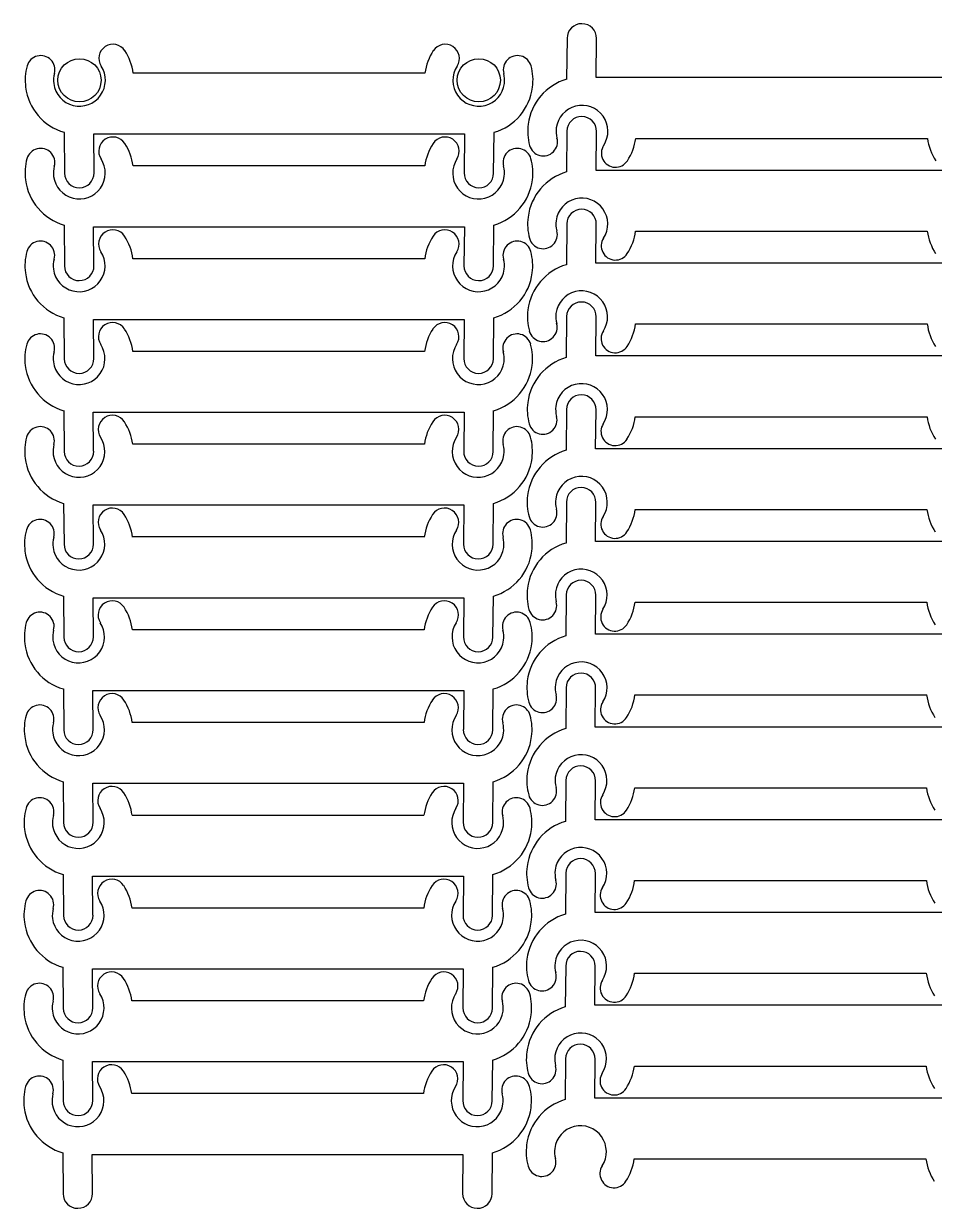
# Model space of a CAD drawing. Extents: x -435 to 1566, y -435 to 2166.
# Drawn here: x -21.3 to 189.5, y 1140.4 to 1414.7 of the extents above; entities that cross this region are included whole.
import ezdxf

# ---------------------------------------------------------------- set-up
doc = ezdxf.new("R2010")
doc.units = 0
doc.header["$MEASUREMENT"] = 0
doc.layers.add('LAYER_02', color=3, linetype='CONTINUOUS')

msp = doc.modelspace()

# ---------------------------------------------------------------- linework, layer by layer
at = {"layer": 'LAYER_02'}
for p, q in [((104.49, 1411.31), (104.4, 1401.84)), ((111.24, 1402.21), (111.32, 1411.24)), ((71.6, 1403.24), (4.06, 1403.24)), ((197.07, 1402.21), (111.24, 1402.21)), ((-11.92, 1389.53), (-11.83, 1380.07)), ((-5.09, 1389.17), (80.75, 1389.17)), ((-5, 1380.14), (-5.09, 1389.17)), ((80.75, 1389.17), (80.66, 1380.14)), ((87.5, 1380.07), (87.58, 1389.53)), ((104.46, 1389.82), (104.37, 1380.36)), ((111.21, 1380.73), (111.29, 1389.76)), ((120.39, 1388.14), (187.92, 1388.14)), ((71.57, 1381.76), (4.03, 1381.76)), ((197.04, 1380.73), (111.21, 1380.73)), ((-11.95, 1368.05), (-11.87, 1358.59)), ((-5.12, 1367.69), (80.72, 1367.69)), ((-5.03, 1358.66), (-5.12, 1367.69)), ((80.72, 1367.69), (80.63, 1358.66)), ((87.47, 1358.59), (87.55, 1368.05)), ((104.43, 1368.34), (104.34, 1358.88)), ((111.18, 1359.25), (111.26, 1368.28)), ((120.36, 1366.66), (187.89, 1366.66)), ((71.54, 1360.28), (4, 1360.28)), ((197.01, 1359.25), (111.18, 1359.25)), ((104.4, 1346.86), (104.31, 1337.4)), ((111.14, 1337.76), (111.23, 1346.8)), ((-11.99, 1346.57), (-11.9, 1337.11)), ((-5.15, 1346.21), (80.69, 1346.21)), ((-5.07, 1337.18), (-5.15, 1346.21)), ((80.69, 1346.21), (80.6, 1337.18)), ((87.43, 1337.11), (87.52, 1346.57)), ((120.33, 1345.18), (187.86, 1345.18)), ((71.5, 1338.8), (3.97, 1338.8)), ((196.98, 1337.76), (111.14, 1337.76)), ((-12.02, 1325.09), (-11.93, 1315.63)), ((87.4, 1315.63), (87.49, 1325.09)), ((104.36, 1325.38), (104.28, 1315.92)), ((111.11, 1316.28), (111.2, 1325.32)), ((-5.18, 1324.73), (80.65, 1324.73)), ((-5.1, 1315.7), (-5.18, 1324.73)), ((80.65, 1324.73), (80.57, 1315.7)), ((120.29, 1323.7), (187.83, 1323.7)), ((71.47, 1317.32), (3.94, 1317.32)), ((196.95, 1316.28), (111.11, 1316.28)), ((-12.05, 1303.61), (-11.96, 1294.15)), ((-5.21, 1303.25), (80.62, 1303.25)), ((-5.13, 1294.21), (-5.21, 1303.25)), ((80.62, 1303.25), (80.54, 1294.21)), ((87.37, 1294.15), (87.46, 1303.61)), ((104.33, 1303.9), (104.25, 1294.44)), ((111.08, 1294.8), (111.17, 1303.84)), ((120.26, 1302.22), (187.8, 1302.22)), ((71.44, 1295.84), (3.91, 1295.84)), ((196.92, 1294.8), (111.08, 1294.8)), ((-12.08, 1282.13), (-11.99, 1272.67)), ((-5.24, 1281.77), (80.59, 1281.77)), ((-5.16, 1272.73), (-5.24, 1281.77)), ((80.59, 1281.77), (80.51, 1272.73)), ((87.34, 1272.67), (87.43, 1282.13)), ((104.3, 1282.42), (104.21, 1272.96)), ((111.05, 1273.32), (111.13, 1282.36)), ((120.23, 1280.74), (187.77, 1280.74)), ((71.41, 1274.36), (3.87, 1274.36)), ((196.88, 1273.32), (111.05, 1273.32)), ((-12.11, 1260.65), (-12.02, 1251.19)), ((-5.28, 1260.29), (80.56, 1260.29)), ((-5.19, 1251.25), (-5.28, 1260.29)), ((80.56, 1260.29), (80.48, 1251.25)), ((87.31, 1251.19), (87.39, 1260.65)), ((104.27, 1260.94), (104.18, 1251.48)), ((111.02, 1251.84), (111.1, 1260.88)), ((120.2, 1259.26), (187.74, 1259.26)), ((71.38, 1252.87), (3.84, 1252.87)), ((196.85, 1251.84), (111.02, 1251.84)), ((-12.14, 1239.17), (-12.06, 1229.71)), ((-5.31, 1238.81), (80.53, 1238.81)), ((-5.22, 1229.77), (-5.31, 1238.81)), ((80.53, 1238.81), (80.44, 1229.77)), ((87.28, 1229.71), (87.36, 1239.17)), ((104.24, 1239.46), (104.15, 1230)), ((110.99, 1230.36), (111.07, 1239.4)), ((120.17, 1237.78), (187.7, 1237.78)), ((71.35, 1231.39), (3.81, 1231.39)), ((196.82, 1230.36), (110.99, 1230.36)), ((104.21, 1217.98), (104.12, 1208.52)), ((110.96, 1208.88), (111.04, 1217.92)), ((-12.17, 1217.69), (-12.09, 1208.23)), ((-5.34, 1217.33), (80.5, 1217.33)), ((-5.26, 1208.29), (-5.34, 1217.33)), ((80.5, 1217.33), (80.41, 1208.29)), ((87.24, 1208.23), (87.33, 1217.69)), ((120.14, 1216.3), (187.67, 1216.3)), ((71.31, 1209.91), (3.78, 1209.91)), ((196.79, 1208.88), (110.96, 1208.88)), ((-12.21, 1196.21), (-12.12, 1186.75)), ((87.21, 1186.75), (87.3, 1196.21)), ((104.18, 1196.5), (104.09, 1187.04)), ((110.92, 1187.4), (111.01, 1196.44)), ((-5.37, 1195.85), (80.46, 1195.85)), ((-5.29, 1186.81), (-5.37, 1195.85)), ((80.46, 1195.85), (80.38, 1186.81)), ((120.1, 1194.82), (187.64, 1194.82)), ((71.28, 1188.43), (3.75, 1188.43)), ((196.76, 1187.4), (110.92, 1187.4)), ((-12.24, 1174.73), (-12.15, 1165.27)), ((-5.4, 1174.37), (80.43, 1174.37)), ((-5.32, 1165.33), (-5.4, 1174.37)), ((80.43, 1174.37), (80.35, 1165.33)), ((87.18, 1165.27), (87.27, 1174.73)), ((104.14, 1175.02), (104.06, 1165.56)), ((110.89, 1165.92), (110.98, 1174.96)), ((120.07, 1173.33), (187.61, 1173.33)), ((71.25, 1166.95), (3.72, 1166.95)), ((196.73, 1165.92), (110.89, 1165.92)), ((-12.27, 1153.25), (-12.18, 1143.79)), ((-5.43, 1152.89), (80.4, 1152.89)), ((-5.35, 1143.85), (-5.43, 1152.89)), ((80.4, 1152.89), (80.32, 1143.85)), ((87.15, 1143.79), (87.24, 1153.25)), ((120.04, 1151.85), (187.58, 1151.85))]:
    msp.add_line(p, q, dxfattribs=at)
for centre in [(-8.39, 1401.59), (84.05, 1401.59)]:
    msp.add_circle(centre, 5, dxfattribs=at)
for centre, radius, start, end in [((107.91, 1411.27), 3.42, 359.4698, 179.4698), ((-0.61, 1406.65), 3.28, 33.0952, 213.0952), ((76.28, 1406.65), 3.28, 326.9048, 146.9048), ((-17.34, 1404.03), 3.28, 344.6603, 164.6606), ((-8.39, 1401.59), 12.56, 7.5624, 33.0952), ((84.05, 1401.59), 12.56, 146.9048, 172.4376), ((93, 1404.03), 3.28, 15.3394, 195.3397), ((-8.39, 1401.59), 12.56, 164.6934, 187.3693), ((-8.39, 1401.59), 6, 187.3693, 33.0952), ((84.05, 1401.59), 6, 146.9048, 352.6307), ((84.05, 1401.59), 12.56, 352.6307, 15.3066), ((-8.39, 1401.59), 6, 164.7296, 187.3693), ((84.05, 1401.59), 6, 352.6307, 15.2704), ((107.94, 1389.79), 12.56, 106.3489, 172.6307), ((-8.39, 1401.59), 12.56, 187.3693, 253.6511), ((84.05, 1401.59), 12.56, 286.3489, 352.6307), ((107.94, 1389.79), 6, 326.9048, 172.6307), ((107.94, 1389.79), 12.56, 172.6307, 195.3066), ((107.88, 1389.79), 3.42, 359.4698, 179.4698), ((-0.64, 1385.17), 3.28, 33.0952, 213.0952), ((76.24, 1385.17), 3.28, 326.9048, 146.9048), ((98.99, 1387.35), 3.28, 195.3394, 15.3397), ((107.94, 1389.79), 6, 172.6307, 195.2704), ((107.94, 1389.79), 12.56, 326.9048, 352.4376), ((200.37, 1389.79), 12.56, 187.5624, 213.0952), ((-17.37, 1382.55), 3.28, 344.6603, 164.6606), ((-8.42, 1380.11), 12.56, 7.5624, 33.0952), ((84.02, 1380.11), 12.56, 146.9048, 172.4376), ((92.97, 1382.55), 3.28, 15.3394, 195.3397), ((115.71, 1384.73), 3.28, 146.9048, 326.9048), ((-8.42, 1380.11), 12.56, 164.6934, 187.3693), ((-8.42, 1380.11), 6, 187.3693, 33.0952), ((84.02, 1380.11), 6, 146.9048, 352.6307), ((84.02, 1380.11), 12.56, 352.6307, 15.3066), ((-8.42, 1380.11), 6, 164.7296, 187.3693), ((-8.42, 1380.11), 3.42, 180.5302, 0.5302), ((84.08, 1380.11), 3.42, 179.4698, 359.4698), ((84.02, 1380.11), 6, 352.6307, 15.2704), ((107.91, 1368.31), 12.56, 106.3489, 172.6307), ((-8.42, 1380.11), 12.56, 187.3693, 253.6511), ((84.02, 1380.11), 12.56, 286.3489, 352.6307), ((107.91, 1368.31), 6, 326.9048, 172.6307), ((107.84, 1368.31), 3.42, 359.4698, 179.4698), ((107.91, 1368.31), 12.56, 172.6307, 195.3066), ((107.91, 1368.31), 6, 172.6307, 195.2704), ((-0.68, 1363.69), 3.28, 33.0952, 213.0952), ((76.21, 1363.69), 3.28, 326.9048, 146.9048), ((98.96, 1365.86), 3.28, 195.3394, 15.3397), ((107.91, 1368.31), 12.56, 326.9048, 352.4376), ((200.34, 1368.31), 12.56, 187.5624, 213.0952), ((-17.4, 1361.07), 3.28, 344.6603, 164.6606), ((-8.45, 1358.62), 12.56, 7.5624, 33.0952), ((83.99, 1358.62), 12.56, 146.9048, 172.4376), ((92.94, 1361.07), 3.28, 15.3394, 195.3397), ((115.68, 1363.25), 3.28, 146.9048, 326.9048), ((-8.45, 1358.62), 12.56, 164.6934, 187.3693), ((-8.45, 1358.62), 6, 187.3693, 33.0952), ((83.99, 1358.62), 6, 146.9048, 352.6307), ((83.99, 1358.62), 12.56, 352.6307, 15.3066), ((-8.45, 1358.62), 6, 164.7296, 187.3693), ((-8.45, 1358.62), 3.42, 180.5302, 0.5302), ((84.05, 1358.62), 3.42, 179.4698, 359.4698), ((83.99, 1358.62), 6, 352.6307, 15.2704), ((107.88, 1346.83), 12.56, 106.3489, 172.6307), ((-8.45, 1358.62), 12.56, 187.3693, 253.6511), ((83.99, 1358.62), 12.56, 286.3489, 352.6307), ((107.88, 1346.83), 6, 326.9048, 172.6307), ((107.81, 1346.83), 3.42, 359.4698, 179.4698), ((107.88, 1346.83), 12.56, 172.6307, 195.3066), ((107.88, 1346.83), 6, 172.6307, 195.2704), ((-0.71, 1342.21), 3.28, 33.0952, 213.0952), ((76.18, 1342.21), 3.28, 326.9048, 146.9048), ((98.92, 1344.38), 3.28, 195.3394, 15.3397), ((107.88, 1346.83), 12.56, 326.9048, 352.4376), ((200.31, 1346.83), 12.56, 187.5624, 213.0952), ((-17.43, 1339.59), 3.28, 344.6603, 164.6606), ((-8.48, 1337.14), 12.56, 7.5624, 33.0952), ((83.95, 1337.14), 12.56, 146.9048, 172.4376), ((92.91, 1339.59), 3.28, 15.3394, 195.3397), ((115.65, 1341.77), 3.28, 146.9048, 326.9048), ((-8.48, 1337.14), 12.56, 164.6934, 187.3693), ((-8.48, 1337.14), 6, 164.7296, 187.3693), ((-8.48, 1337.14), 6, 187.3693, 33.0952), ((83.95, 1337.14), 6, 146.9048, 352.6307), ((83.95, 1337.14), 6, 352.6307, 15.2704), ((83.95, 1337.14), 12.56, 352.6307, 15.3066), ((-8.48, 1337.14), 3.42, 180.5302, 0.5302), ((84.02, 1337.14), 3.42, 179.4698, 359.4698), ((107.84, 1325.35), 12.56, 106.3489, 172.6307), ((-8.48, 1337.14), 12.56, 187.3693, 253.6511), ((83.95, 1337.14), 12.56, 286.3489, 352.6307), ((107.84, 1325.35), 6, 326.9048, 172.6307), ((107.78, 1325.35), 3.42, 359.4698, 179.4698), ((107.84, 1325.35), 12.56, 172.6307, 195.3066), ((107.84, 1325.35), 6, 172.6307, 195.2704), ((-0.74, 1320.73), 3.28, 33.0952, 213.0952), ((-8.51, 1315.66), 12.56, 7.5624, 33.0952), ((83.92, 1315.66), 12.56, 146.9048, 172.4376), ((76.15, 1320.73), 3.28, 326.9048, 146.9048), ((98.89, 1322.9), 3.28, 195.3394, 15.3397), ((115.62, 1320.28), 3.28, 146.9048, 326.9048), ((107.84, 1325.35), 12.56, 326.9048, 352.4376), ((200.28, 1325.35), 12.56, 187.5624, 213.0952), ((-17.46, 1318.11), 3.28, 344.6603, 164.6606), ((92.87, 1318.11), 3.28, 15.3394, 195.3397), ((-8.51, 1315.66), 12.56, 164.6934, 187.3693), ((-8.51, 1315.66), 6, 164.7296, 187.3693), ((-8.51, 1315.66), 6, 187.3693, 33.0952), ((83.92, 1315.66), 6, 146.9048, 352.6307), ((83.92, 1315.66), 6, 352.6307, 15.2704), ((83.92, 1315.66), 12.56, 352.6307, 15.3066), ((-8.51, 1315.66), 12.56, 187.3693, 253.6511), ((-8.51, 1315.66), 3.42, 180.5302, 0.5302), ((83.99, 1315.66), 3.42, 179.4698, 359.4698), ((83.92, 1315.66), 12.56, 286.3489, 352.6307), ((107.81, 1303.87), 12.56, 106.3489, 172.6307), ((107.81, 1303.87), 6, 326.9048, 172.6307), ((107.75, 1303.87), 3.42, 359.4698, 179.4698), ((107.81, 1303.87), 12.56, 172.6307, 195.3066), ((107.81, 1303.87), 6, 172.6307, 195.2704), ((-0.77, 1299.25), 3.28, 33.0952, 213.0952), ((-8.54, 1294.18), 12.56, 7.5624, 33.0952), ((83.89, 1294.18), 12.56, 146.9048, 172.4376), ((76.12, 1299.25), 3.28, 326.9048, 146.9048), ((98.86, 1301.42), 3.28, 195.3394, 15.3397), ((115.59, 1298.8), 3.28, 146.9048, 326.9048), ((107.81, 1303.87), 12.56, 326.9048, 352.4376), ((200.25, 1303.87), 12.56, 187.5624, 213.0952), ((-8.54, 1294.18), 12.56, 164.6934, 187.3693), ((-17.5, 1296.63), 3.28, 344.6603, 164.6606), ((-8.54, 1294.18), 6, 187.3693, 33.0952), ((83.89, 1294.18), 6, 146.9048, 352.6307), ((92.84, 1296.63), 3.28, 15.3394, 195.3397), ((83.89, 1294.18), 12.56, 352.6307, 15.3066), ((-8.54, 1294.18), 6, 164.7296, 187.3693), ((83.89, 1294.18), 6, 352.6307, 15.2704), ((-8.54, 1294.18), 12.56, 187.3693, 253.6511), ((-8.54, 1294.18), 3.42, 180.5302, 0.5302), ((83.95, 1294.18), 3.42, 179.4698, 359.4698), ((83.89, 1294.18), 12.56, 286.3489, 352.6307), ((107.78, 1282.39), 12.56, 106.3489, 172.6307), ((107.78, 1282.39), 6, 326.9048, 172.6307), ((107.78, 1282.39), 12.56, 172.6307, 195.3066), ((107.72, 1282.39), 3.42, 359.4698, 179.4698), ((-0.8, 1277.77), 3.28, 33.0952, 213.0952), ((76.09, 1277.77), 3.28, 326.9048, 146.9048), ((107.78, 1282.39), 6, 172.6307, 195.2704), ((-17.53, 1275.15), 3.28, 344.6603, 164.6606), ((-8.58, 1272.7), 12.56, 7.5624, 33.0952), ((83.86, 1272.7), 12.56, 146.9048, 172.4376), ((92.81, 1275.15), 3.28, 15.3394, 195.3397), ((98.83, 1279.94), 3.28, 195.3394, 15.3397), ((115.55, 1277.32), 3.28, 146.9048, 326.9048), ((107.78, 1282.39), 12.56, 326.9048, 352.4376), ((200.22, 1282.39), 12.56, 187.5624, 213.0952), ((-8.58, 1272.7), 12.56, 164.6934, 187.3693), ((-8.58, 1272.7), 6, 187.3693, 33.0952), ((83.86, 1272.7), 6, 146.9048, 352.6307), ((83.86, 1272.7), 12.56, 352.6307, 15.3066), ((-8.58, 1272.7), 6, 164.7296, 187.3693), ((-8.58, 1272.7), 3.42, 180.5302, 0.5302), ((83.92, 1272.7), 3.42, 179.4698, 359.4698), ((83.86, 1272.7), 6, 352.6307, 15.2704), ((107.75, 1260.91), 12.56, 106.3489, 172.6307), ((-8.58, 1272.7), 12.56, 187.3693, 253.6511), ((83.86, 1272.7), 12.56, 286.3489, 352.6307), ((107.75, 1260.91), 6, 326.9048, 172.6307), ((107.75, 1260.91), 12.56, 172.6307, 195.3066), ((107.69, 1260.91), 3.42, 359.4698, 179.4698), ((-0.83, 1256.29), 3.28, 33.0952, 213.0952), ((76.05, 1256.29), 3.28, 326.9048, 146.9048), ((98.8, 1258.46), 3.28, 195.3394, 15.3397), ((107.75, 1260.91), 6, 172.6307, 195.2704), ((107.75, 1260.91), 12.56, 326.9048, 352.4376), ((200.18, 1260.91), 12.56, 187.5624, 213.0952), ((-17.56, 1253.67), 3.28, 344.6603, 164.6606), ((-8.61, 1251.22), 12.56, 7.5624, 33.0952), ((83.83, 1251.22), 12.56, 146.9048, 172.4376), ((92.78, 1253.67), 3.28, 15.3394, 195.3397), ((115.52, 1255.84), 3.28, 146.9048, 326.9048), ((-8.61, 1251.22), 12.56, 164.6934, 187.3693), ((-8.61, 1251.22), 6, 187.3693, 33.0952), ((83.83, 1251.22), 6, 146.9048, 352.6307), ((83.83, 1251.22), 12.56, 352.6307, 15.3066), ((-8.61, 1251.22), 6, 164.7296, 187.3693), ((-8.61, 1251.22), 3.42, 180.5302, 0.5302), ((83.89, 1251.22), 3.42, 179.4698, 359.4698), ((83.83, 1251.22), 6, 352.6307, 15.2704), ((107.72, 1239.43), 12.56, 106.3489, 172.6307), ((-8.61, 1251.22), 12.56, 187.3693, 253.6511), ((83.83, 1251.22), 12.56, 286.3489, 352.6307), ((107.72, 1239.43), 6, 326.9048, 172.6307), ((107.65, 1239.43), 3.42, 359.4698, 179.4698), ((107.72, 1239.43), 12.56, 172.6307, 195.3066), ((107.72, 1239.43), 6, 172.6307, 195.2704), ((-0.87, 1234.81), 3.28, 33.0952, 213.0952), ((76.02, 1234.81), 3.28, 326.9048, 146.9048), ((98.77, 1236.98), 3.28, 195.3394, 15.3397), ((107.72, 1239.43), 12.56, 326.9048, 352.4376), ((200.15, 1239.43), 12.56, 187.5624, 213.0952), ((-17.59, 1232.19), 3.28, 344.6603, 164.6606), ((-8.64, 1229.74), 12.56, 7.5624, 33.0952), ((83.8, 1229.74), 12.56, 146.9048, 172.4376), ((92.75, 1232.19), 3.28, 15.3394, 195.3397), ((115.49, 1234.36), 3.28, 146.9048, 326.9048), ((-8.64, 1229.74), 12.56, 164.6934, 187.3693), ((-8.64, 1229.74), 6, 187.3693, 33.0952), ((83.8, 1229.74), 6, 146.9048, 352.6307), ((83.8, 1229.74), 12.56, 352.6307, 15.3066), ((-8.64, 1229.74), 6, 164.7296, 187.3693), ((-8.64, 1229.74), 3.42, 180.5302, 0.5302), ((83.86, 1229.74), 3.42, 179.4698, 359.4698), ((83.8, 1229.74), 6, 352.6307, 15.2704), ((107.69, 1217.95), 12.56, 106.3489, 172.6307), ((-8.64, 1229.74), 12.56, 187.3693, 253.6511), ((83.8, 1229.74), 12.56, 286.3489, 352.6307), ((107.69, 1217.95), 6, 326.9048, 172.6307), ((107.62, 1217.95), 3.42, 359.4698, 179.4698), ((107.69, 1217.95), 12.56, 172.6307, 195.3066), ((107.69, 1217.95), 6, 172.6307, 195.2704), ((-0.9, 1213.33), 3.28, 33.0952, 213.0952), ((-8.67, 1208.26), 12.56, 7.5624, 33.0952), ((83.76, 1208.26), 12.56, 146.9048, 172.4376), ((75.99, 1213.33), 3.28, 326.9048, 146.9048), ((98.74, 1215.5), 3.28, 195.3394, 15.3397), ((107.69, 1217.95), 12.56, 326.9048, 352.4376), ((200.12, 1217.95), 12.56, 187.5624, 213.0952), ((-17.62, 1210.71), 3.28, 344.6603, 164.6606), ((92.72, 1210.71), 3.28, 15.3394, 195.3397), ((115.46, 1212.88), 3.28, 146.9048, 326.9048), ((-8.67, 1208.26), 12.56, 164.6934, 187.3693), ((-8.67, 1208.26), 6, 164.7296, 187.3693), ((-8.67, 1208.26), 6, 187.3693, 33.0952), ((83.76, 1208.26), 6, 146.9048, 352.6307), ((83.76, 1208.26), 6, 352.6307, 15.2704), ((83.76, 1208.26), 12.56, 352.6307, 15.3066), ((-8.67, 1208.26), 3.42, 180.5302, 0.5302), ((83.83, 1208.26), 3.42, 179.4698, 359.4698), ((107.65, 1196.47), 12.56, 106.3489, 172.6307), ((-8.67, 1208.26), 12.56, 187.3693, 253.6511), ((83.76, 1208.26), 12.56, 286.3489, 352.6307), ((107.65, 1196.47), 6, 326.9048, 172.6307), ((107.59, 1196.47), 3.42, 359.4698, 179.4698), ((107.65, 1196.47), 12.56, 172.6307, 195.3066), ((107.65, 1196.47), 6, 172.6307, 195.2704), ((-0.93, 1191.85), 3.28, 33.0952, 213.0952), ((-8.7, 1186.78), 12.56, 7.5624, 33.0952), ((83.73, 1186.78), 12.56, 146.9048, 172.4376), ((75.96, 1191.85), 3.28, 326.9048, 146.9048), ((98.7, 1194.02), 3.28, 195.3394, 15.3397), ((115.43, 1191.4), 3.28, 146.9048, 326.9048), ((107.65, 1196.47), 12.56, 326.9048, 352.4376), ((200.09, 1196.47), 12.56, 187.5624, 213.0952), ((-17.65, 1189.23), 3.28, 344.6603, 164.6606), ((92.68, 1189.23), 3.28, 15.3394, 195.3397), ((-8.7, 1186.78), 12.56, 164.6934, 187.3693), ((-8.7, 1186.78), 6, 164.7296, 187.3693), ((-8.7, 1186.78), 6, 187.3693, 33.0952), ((83.73, 1186.78), 6, 146.9048, 352.6307), ((83.73, 1186.78), 6, 352.6307, 15.2704), ((83.73, 1186.78), 12.56, 352.6307, 15.3066), ((-8.7, 1186.78), 12.56, 187.3693, 253.6511), ((-8.7, 1186.78), 3.42, 180.5302, 0.5302), ((83.8, 1186.78), 3.42, 179.4698, 359.4698), ((83.73, 1186.78), 12.56, 286.3489, 352.6307), ((107.62, 1174.99), 12.56, 106.3489, 172.6307), ((107.62, 1174.99), 6, 326.9048, 172.6307), ((107.56, 1174.99), 3.42, 359.4698, 179.4698), ((107.62, 1174.99), 12.56, 172.6307, 195.3066), ((107.62, 1174.99), 6, 172.6307, 195.2704), ((-0.96, 1170.37), 3.28, 33.0952, 213.0952), ((-8.73, 1165.3), 12.56, 7.5624, 33.0952), ((83.7, 1165.3), 12.56, 146.9048, 172.4376), ((75.93, 1170.37), 3.28, 326.9048, 146.9048), ((98.67, 1172.54), 3.28, 195.3394, 15.3397), ((115.4, 1169.92), 3.28, 146.9048, 326.9048), ((107.62, 1174.99), 12.56, 326.9048, 352.4376), ((200.06, 1174.99), 12.56, 187.5624, 213.0952), ((-8.73, 1165.3), 12.56, 164.6934, 187.3693), ((-17.69, 1167.75), 3.28, 344.6603, 164.6606), ((-8.73, 1165.3), 6, 187.3693, 33.0952), ((83.7, 1165.3), 6, 146.9048, 352.6307), ((92.65, 1167.75), 3.28, 15.3394, 195.3397), ((83.7, 1165.3), 12.56, 352.6307, 15.3066), ((-8.73, 1165.3), 6, 164.7296, 187.3693), ((83.7, 1165.3), 6, 352.6307, 15.2704), ((-8.73, 1165.3), 12.56, 187.3693, 253.6511), ((-8.73, 1165.3), 3.42, 180.5302, 0.5302), ((83.76, 1165.3), 3.42, 179.4698, 359.4698), ((83.7, 1165.3), 12.56, 286.3489, 352.6307), ((107.59, 1153.51), 12.56, 106.3489, 172.6307), ((107.59, 1153.51), 6, 326.9048, 172.6307), ((107.59, 1153.51), 12.56, 172.6307, 195.3066), ((107.59, 1153.51), 6, 172.6307, 195.2704), ((98.64, 1151.06), 3.28, 195.3394, 15.3397), ((115.37, 1148.44), 3.28, 146.9048, 326.9048), ((107.59, 1153.51), 12.56, 326.9048, 352.4376), ((200.03, 1153.51), 12.56, 187.5624, 213.0952), ((-8.77, 1143.82), 3.42, 180.5302, 0.5302), ((83.73, 1143.82), 3.42, 179.4698, 359.4698)]:
    msp.add_arc(centre, radius, start, end, dxfattribs=at)

doc.saveas('drawing.dxf')
